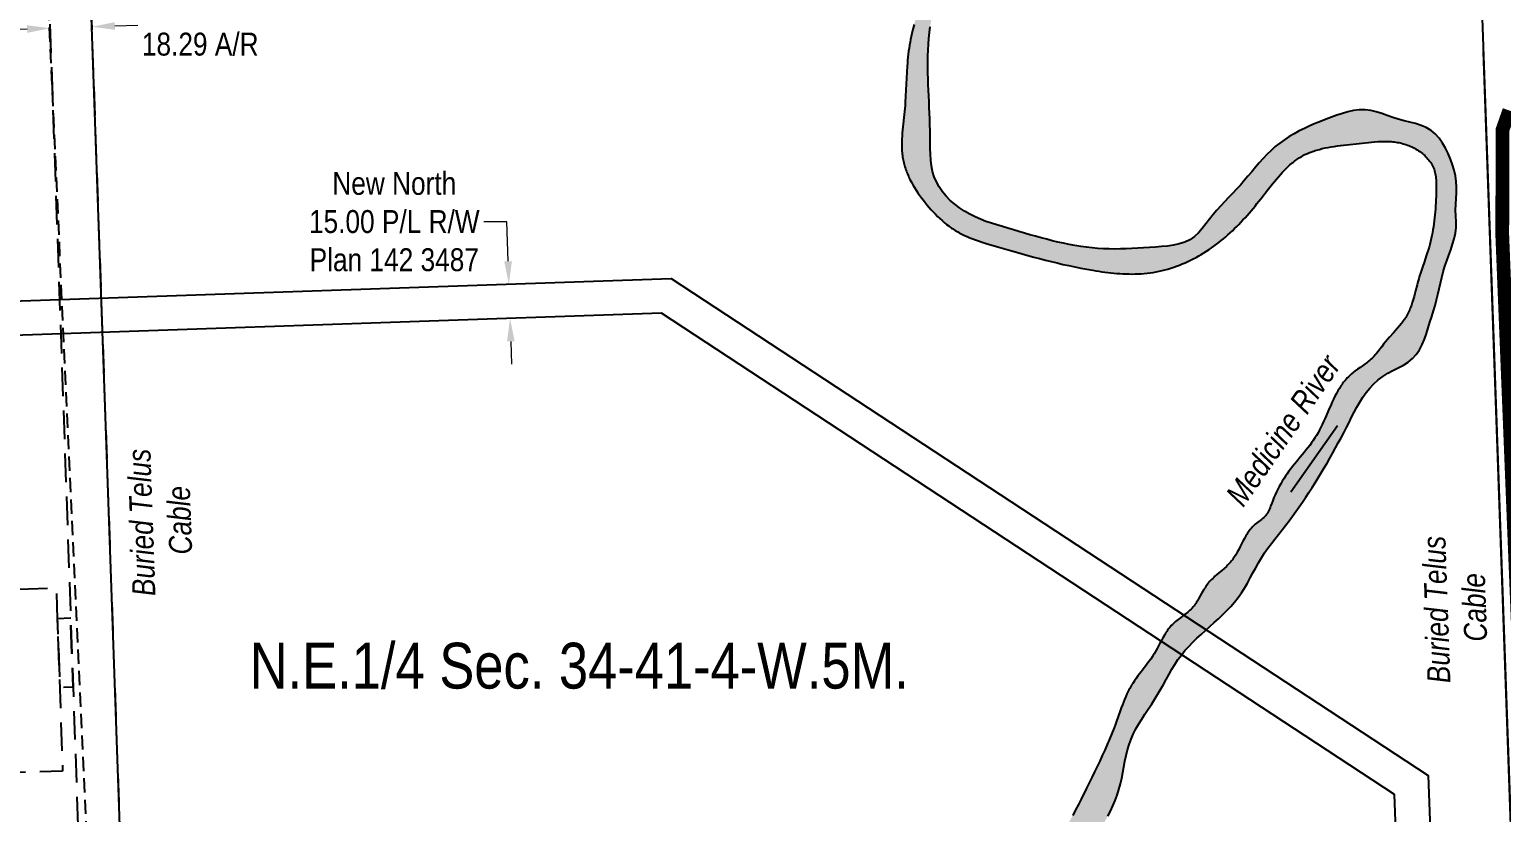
# Model space of a CAD drawing. Extents: x 665644 to 688844, y 5825051 to 5844826.
# Drawn here: x 669991 to 670634, y 5828137 to 5828479 of the extents above; entities that cross this region are included whole.
import ezdxf
from ezdxf.enums import TextEntityAlignment as Align

# ---------------------------------------------------------------- set-up
doc = ezdxf.new("R2010")
doc.units = 0
doc.header["$LTSCALE"] = 5
doc.header["$PDSIZE"] = 0.5
doc.linetypes.add('foc-ACCESSROAD', pattern=[3.75, 2.5, -1.25])
doc.linetypes.add('UG_PIPE', pattern=[1.875, 1.25, -0.625])
doc.layers.get('Defpoints').update_dxf_attribs({"color": 9})
for name, color, linetype in [('AS-PIPE-UG', 44, 'UG_PIPE'), ('AS-ROADS', 254, 'Continuous'), ('AS-TELEPHONE-T', 224, 'Continuous'), ('AS-TELUS', 224, 'foc-TEL'), ('C-SYMBOL', 7, 'Continuous'), ('F-AR', 190, 'foc-ACCESSROAD'), ('F-RW', 190, 'Continuous'), ('F-WS', 190, 'foc-ACCESSROAD'), ('F-WS-S', 190, 'Continuous'), ('L-SEC', 7, 'Continuous'), ('T-WATER', 160, 'Continuous'), ('T-WATER-H', 133, 'Continuous'), ('T-WATER-T', 170, 'Continuous')]:
    doc.layers.add(name, color=color, linetype=linetype)
doc.layers.add('F-AR-T', color=190, linetype='Continuous', lineweight=9)
doc.layers.add('F-RW-T', color=190, linetype='Continuous', lineweight=9)
doc.styles.add('175L', font='ARIALN.TTF', dxfattribs={"height": 20})
doc.styles.add('80CG', font='ARIALN.TTF', dxfattribs={"height": 10})
doc.styles.add('foc-LtypeFont', font='ARIALN.TTF', dxfattribs={"height": 7.35})
doc.linetypes.add('foc-TEL', pattern='A,2,-1,["T",foc-LtypeFont,S=0.2,R=0,X=-0.425,Y=-0.75],-1.24,8', length=12.24)
doc.linetypes.add('foc-TEL-NOLINE', pattern='A,0,-2,["T",foc-LtypeFont,S=0.2,R=0,X=-0.425,Y=-0.75],-10.24', length=12.24)
doc.dimstyles.new('Compass 5 000', dxfattribs={"dimscale": 5, "dimtxt": 9, "dimasz": 2, "dimexe": 0.2, "dimexo": 0.0625, "dimgap": 0.5, "dimtad": 0, "dimtih": 1, "dimtoh": 1, "dimzin": 0, "dimdsep": 46, "dimtxsty": '80CG', "dimcen": 0.1, "dimse1": 1, "dimse2": 1, "dimclrd": 256, "dimclrt": 256, "dimaunit": 1, "dimadec": 4, "dimazin": 0, "dimtfac": 0.06, "dimtofl": 0, "dimtmove": 0, "dimatfit": 1, "dimfxl": 0.2, "dimtolj": 1, "dimtzin": 0, "dimlwd": -1, "dimarcsym": 0})

# ---------------------------------------------------------------- blocks, each defined once
blk = doc.blocks.new('*D2257')
at = {"layer": 'Defpoints', "color": 0, "transparency": 16777216}
for p in [(670018.37, 5828484.38), (670000.09, 5828483.74), (670018.51, 5828480.34)]:
    blk.add_point(p, dxfattribs=at)
at = {"layer": 'F-AR-T', "transparency": 16777216}
for p, q in [((669990.24, 5828479.35), (669980.24, 5828479)), ((670028.5, 5828480.69), (670038.5, 5828481.03))]:
    blk.add_line(p, q, dxfattribs=at)
for points in [[(669990.18, 5828481.01), (669990.3, 5828477.68), (670000.23, 5828479.7)], [(670028.45, 5828482.35), (670028.56, 5828479.02), (670018.51, 5828480.34)]]:
    blk.add_solid(points, dxfattribs=at)
at = {"layer": 'F-AR-T', "transparency": 16777216, "insert": (670065.78, 5828481.03), "char_height": 10, "attachment_point": 5, "style": '80CG'}
blk.add_mtext('\\A1;Canlin\\P18.29 A/R', dxfattribs=at)
blk = doc.blocks.new('*D2330')
at = {"layer": 'Defpoints', "color": 0, "transparency": 16777216}
for p in [(670194.51, 5828367.77), (670200.52, 5828367.98), (670195.02, 5828352.78)]:
    blk.add_point(p, dxfattribs=at)
at = {"layer": 'F-RW-T', "transparency": 16777216}
for p, q in [((670199.58, 5828395.24), (670189.58, 5828395.24)), ((670200.18, 5828377.97), (670199.58, 5828395.24)), ((670201.38, 5828342.99), (670201.72, 5828333))]:
    blk.add_line(p, q, dxfattribs=at)
for points in [[(670201.84, 5828378.03), (670198.51, 5828377.91), (670200.52, 5828367.98)], [(670203.04, 5828343.05), (670199.71, 5828342.94), (670201.03, 5828352.99)]]:
    blk.add_solid(points, dxfattribs=at)
at = {"layer": 'F-RW-T', "transparency": 16777216, "insert": (670150.5, 5828395.24), "char_height": 10, "attachment_point": 5, "style": '80CG'}
blk.add_mtext('\\A1;New North\\P15.00 P/L R/W\\PPlan 142 3487', dxfattribs=at)

msp = doc.modelspace()

# ---------------------------------------------------------------- hatches: boundary and pattern name
at = {"layer": 'T-WATER-H'}
h = msp.add_hatch(color=256, dxfattribs=at)
h.dxf.hatch_style = 1
edge = h.paths.add_edge_path()
edge.add_line((670617.934, 5827775.33), (670629.871, 5827775.733))
edge.add_spline(control_points=[(670629.871, 5827775.733), (670628.881, 5827780.943), (670627.306, 5827789.236), (670624.719, 5827800.518), (670618.419, 5827806.898), (670612.289, 5827812.766), (670604.15, 5827812.705), (670599.313, 5827819.408), (670590.954, 5827818.029), (670583.634, 5827819.294), (670577.618, 5827817.352), (670572.39, 5827815.282), (670567.053, 5827814.135), (670561.736, 5827812.325), (670555.479, 5827811.001), (670549.341, 5827808.89), (670543.147, 5827808.544), (670538.302, 5827808.19), (670533.864, 5827807.84), (670529.925, 5827809.233), (670527.383, 5827811.594), (670520.982, 5827815.784), (670506.714, 5827819.661), (670505.334, 5827836.608), (670500.607, 5827850.658), (670499.854, 5827862.537), (670494.676, 5827873.105), (670492.672, 5827882.666), (670490.732, 5827894.315), (670487.135, 5827909.776), (670484.799, 5827926.359), (670476.764, 5827941.493), (670467.775, 5827954.673), (670455.912, 5827966.55), (670442.023, 5827973.905), (670429.463, 5827982.058), (670415.029, 5827984.392), (670401.434, 5827983.338), (670386.917, 5827990.533), (670374.182, 5827998.145), (670364.839, 5828008.053), (670360.977, 5828016.195), (670360.769, 5828024.437), (670365.106, 5828031.38), (670369.863, 5828039.709), (670379.822, 5828047.02), (670391.736, 5828060.055), (670409.088, 5828071.062), (670428.551, 5828082.643), (670437.562, 5828107.31), (670456.593, 5828124.377), (670468.346, 5828147.445), (670469.95, 5828170.316), (670483.659, 5828186.862), (670493.21, 5828207.671), (670508.664, 5828219.725), (670521.5, 5828233.271), (670528.249, 5828248.866), (670541.952, 5828264.95), (670555.549, 5828285.517), (670565.892, 5828304.584), (670573.626, 5828320.429), (670582.867, 5828329.428), (670597.868, 5828334.788), (670601.719, 5828348.787), (670606.119, 5828362.407), (670608.509, 5828376.65), (670614.759, 5828389.05), (670613.428, 5828401.033), (670615.169, 5828411.582), (670611.463, 5828424.256), (670603.679, 5828437.492), (670588.589, 5828439.046), (670578.097, 5828444.462), (670568.507, 5828444.02), (670554.732, 5828439.179), (670535.274, 5828431.414), (670520.837, 5828411.181), (670508.032, 5828399.53), (670498.792, 5828385.305), (670479.626, 5828383.87), (670460.553, 5828382.647), (670438.384, 5828386.274), (670420.807, 5828391.746), (670400.798, 5828397.542), (670383.721, 5828411.058), (670384.969, 5828437.004), (670382.269, 5828465.674), (670385.25, 5828493.987), (670400.885, 5828521.864), (670427.342, 5828530.888), (670448.844, 5828544.489), (670461.568, 5828556.331), (670467.087, 5828569.019), (670474.189, 5828579.677), (670483.879, 5828584.95), (670492.549, 5828585.526), (670500.772, 5828583.869), (670512.161, 5828583.552), (670525.751, 5828582.291), (670545.491, 5828583.758), (670566.837, 5828580.526), (670590.249, 5828581.579), (670613.64, 5828582.44), (670638.416, 5828576.835), (670653.912, 5828592.898), (670673.691, 5828592.109), (670695.248, 5828592.786), (670718.638, 5828589.136), (670738.442, 5828583.03), (670752.158, 5828575.955), (670766.83, 5828566.865), (670781.439, 5828564.733), (670796.829, 5828566.15), (670809.155, 5828559.745), (670821.566, 5828552.424), (670837.035, 5828546.694), (670856.796, 5828543.782), (670884.282, 5828538.988), (670916.132, 5828536.573), (670947.584, 5828540.184), (670970.284, 5828548.572), (670991.77, 5828547.997), (671015.859, 5828551.361), (671041.454, 5828550.642), (671065.947, 5828560.89), (671069.681, 5828582.512), (671077.844, 5828598.1), (671074.02, 5828614.328), (671083.656, 5828623.845), (671096.656, 5828635.26), (671092.595, 5828655.859), (671104.402, 5828667.742), (671114.458, 5828673.242), (671123.654, 5828681.226), (671129.779, 5828691.182), (671127.686, 5828701.581), (671132.466, 5828707.444), (671136.393, 5828712.979), (671136.952, 5828722.077), (671149.709, 5828726.157), (671152.753, 5828739.185), (671164.356, 5828748.026), (671176.847, 5828753.444), (671184.762, 5828766.473), (671185.918, 5828779.215), (671187.478, 5828791.035), (671182.102, 5828799.096), (671177.221, 5828803.664), (671172.536, 5828807.752), (671169.624, 5828812.021), (671166.532, 5828814.417), (671166.052, 5828816.185), (671165.953, 5828816.551)], knot_values=[0, 0, 0, 0, 16.0422276, 25.5291608, 33.6747877, 42.5967561, 49.9188889, 55.9885494, 64.7203036, 72.5950876, 78.3637044, 83.240124, 89.5264364, 94.663531, 100.0736036, 108.7059345, 113.9776498, 118.5819782, 123.3386262, 127.1780434, 130.6875014, 133.6439275, 150.2249711, 169.8218791, 177.8159522, 195.4022117, 204.535722, 212.805671, 224.5809601, 239.980648, 260.4999978, 274.2106111, 290.8829351, 308.3945754, 323.7796224, 337.9417061, 352.8033315, 366.7693326, 377.9471903, 400.3787237, 411.2994775, 418.1242255, 427.1400769, 434.4718792, 442.2936996, 455.7517827, 470.8064577, 495.0824917, 517.6160821, 535.9038888, 570.9632868, 592.8584979, 611.8866825, 637.797782, 655.0533139, 679.8842743, 695.3094898, 710.5731066, 730.1841679, 758.3284968, 784.424392, 795.2809445, 811.0447802, 821.8974535, 840.8129537, 849.809625, 865.5500875, 883.9799243, 889.5267413, 901.3384529, 915.4695249, 928.7774377, 943.9445868, 957.7857442, 963.6438083, 972.0943965, 1001.6142086, 1024.0749797, 1044.8643111, 1054.11921, 1072.9281392, 1096.7623625, 1113.2508135, 1139.5628872, 1151.8401537, 1176.4023378, 1196.6479407, 1225.4702497, 1264.5194068, 1279.2472043, 1318.8238113, 1342.4687099, 1356.3433847, 1369.8675578, 1383.6944423, 1393.9071571, 1401.655878, 1409.2763816, 1418.9907027, 1435.7666442, 1450.1621061, 1478.1468779, 1500.1619076, 1520.0389577, 1549.4511657, 1569.1536376, 1579.5236462, 1607.0295405, 1634.6309184, 1649.800246, 1669.0459802, 1680.8045499, 1701.2586573, 1711.9376917, 1726.4567505, 1741.3746877, 1755.5630961, 1775.4729493, 1801.1567692, 1839.3373461, 1870.8179407, 1895.5193039, 1910.8108224, 1934.8048207, 1967.9865793, 1989.3168555, 2005.2098653, 2029.9725991, 2041.5316948, 2050.0722964, 2068.281538, 2090.7648732, 2103.5716597, 2115.4153943, 2125.303336, 2140.1747798, 2147.5644644, 2154.9989347, 2161.4759937, 2167.9710602, 2180.0006027, 2194.8996256, 2204.5542421, 2222.684334, 2234.8508047, 2247.8613086, 2261.327636, 2268.6211889, 2275.8208631, 2281.5122007, 2287.1051846, 2291.4156427, 2292.5433231, 2292.5433231, 2292.5433231, 2292.5433231], degree=3, periodic=0)
edge.add_line((671165.953, 5828816.551), (671151.417, 5828816.042))
edge.add_spline(control_points=[(671151.417, 5828816.042), (671151.571, 5828815.794), (671151.725, 5828815.545), (671151.879, 5828815.297), (671153.26, 5828813.076), (671155.693, 5828809.162), (671160.431, 5828805.078), (671164.497, 5828801.866), (671168.482, 5828798.414), (671172.024, 5828792.238), (671171.167, 5828784.715), (671173.241, 5828778.088), (671173.952, 5828771.938), (671167.596, 5828767.394), (671163.211, 5828762.273), (671157.106, 5828755.349), (671147.971, 5828750.258), (671144.095, 5828739.612), (671135.961, 5828731.441), (671131.254, 5828724.435), (671124.401, 5828720.425), (671122.823, 5828716.19), (671121.348, 5828713.105), (671118.742, 5828709.139), (671107.604, 5828711.063), (671114.523, 5828707.226), (671120.027, 5828707.334), (671118.648, 5828699.372), (671116.126, 5828693.988), (671111.302, 5828692.827), (671105.41, 5828685.914), (671098.034, 5828674.517), (671087.157, 5828664.517), (671082.458, 5828652), (671076.27, 5828652.467), (671071.919, 5828652.737), (671069.92, 5828647.246), (671062.697, 5828639.049), (671064.203, 5828621.996), (671064.396, 5828602.787), (671060.243, 5828585.977), (671054.92, 5828571.752), (671044.541, 5828565.569), (671033.823, 5828564.528), (671023.723, 5828563.959), (671015.507, 5828562.153), (671010.349, 5828562.825), (671006.015, 5828562.436), (671005.168, 5828559.4), (671002.751, 5828558.803), (671000.994, 5828558.807), (670999.298, 5828559.727), (671000.175, 5828561.29), (671001.573, 5828560.855), (671002.893, 5828561.624), (671002.389, 5828563.984), (670999.66, 5828563.511), (670997.268, 5828562.594), (670990.373, 5828561.058), (670980.39, 5828559.922), (670963.771, 5828556.819), (670945.453, 5828552.998), (670927.107, 5828552.737), (670914.802, 5828551.601), (670902.688, 5828549.649), (670888.549, 5828549.287), (670869.822, 5828549.365), (670852.085, 5828553.294), (670833.509, 5828558.255), (670819.706, 5828565.21), (670813.495, 5828573.355), (670807.763, 5828576.397), (670797.65, 5828576.55), (670786.451, 5828577.6), (670772.279, 5828577.859), (670760.051, 5828585.02), (670746.597, 5828589.774), (670733.587, 5828595.09), (670716.692, 5828600.329), (670692.612, 5828599.313), (670669.71, 5828603.012), (670652.946, 5828602.704), (670644.376, 5828600.567), (670636.724, 5828598.783), (670628.874, 5828594.623), (670619.478, 5828592.278), (670609.778, 5828594.54), (670599.414, 5828594.301), (670590.053, 5828595.702), (670582.169, 5828595.211), (670576.731, 5828597.713), (670571.339, 5828598.241), (670568.305, 5828602.188), (670562.978, 5828600.973), (670558.692, 5828598.032), (670553.906, 5828596.281), (670548.032, 5828593.964), (670541.109, 5828596.984), (670533.401, 5828595.195), (670527.011, 5828596.131), (670515.409, 5828598.7), (670498.036, 5828596.302), (670476.284, 5828589.8), (670466.001, 5828576.8), (670458.905, 5828571.129), (670455.173, 5828568.254), (670457.483, 5828563.648), (670451.961, 5828560.442), (670437.526, 5828556.426), (670422.921, 5828537.677), (670400.683, 5828534.373), (670396.245, 5828524.169), (670391.188, 5828525.569), (670391.471, 5828531.465), (670388.232, 5828539.426), (670391.362, 5828552.356), (670382.032, 5828564.145), (670389.373, 5828580.278), (670388.783, 5828596.052), (670388.1, 5828611.724), (670387.067, 5828621.48), (670389.72, 5828628.896), (670391.654, 5828635.008), (670395.213, 5828640.998), (670400.99, 5828641.907), (670405.226, 5828641.562), (670409.063, 5828638.648), (670411.849, 5828631.219), (670411.476, 5828621.773), (670412.851, 5828612.152), (670413.99, 5828604.502), (670420.211, 5828602.28), (670423.736, 5828607.157), (670421.368, 5828614.362), (670420.565, 5828622.283), (670423.401, 5828630.055), (670427.412, 5828634.392), (670431.705, 5828639.56), (670429.17, 5828644.283), (670427.119, 5828648.68), (670422.168, 5828649.945), (670416.295, 5828650.962), (670409.326, 5828651.268), (670401.839, 5828651.314), (670395.471, 5828650.866), (670387.48, 5828649.937), (670385.569, 5828642.458), (670381.485, 5828635.977), (670378.947, 5828628.64), (670379.072, 5828618.764), (670379.486, 5828607.492), (670378.593, 5828596.442), (670375.87, 5828585.766), (670379.915, 5828574.5), (670374.963, 5828556.145), (670382.107, 5828536.583), (670382.513, 5828516.676), (670381.947, 5828501.898), (670379.229, 5828487.287), (670373.64, 5828468.73), (670374.452, 5828446.413), (670369.859, 5828421.796), (670381.39, 5828403.497), (670395.12, 5828389.822), (670419.951, 5828382.383), (670448.099, 5828374.484), (670481.199, 5828370.366), (670508.574, 5828382.552), (670527.805, 5828402.606), (670544.056, 5828426.997), (670570.403, 5828428.95), (670591.119, 5828432.121), (670605.48, 5828420.602), (670605.393, 5828404.103), (670604.169, 5828387.429), (670597.039, 5828370.162), (670594.179, 5828353.696), (670583.863, 5828344.299), (670577.22, 5828334.397), (670561.241, 5828325.983), (670557.08, 5828304.22), (670542.081, 5828288.536), (670534.736, 5828276.907), (670531.792, 5828266.605), (670521.894, 5828260.988), (670518.778, 5828246.772), (670504.738, 5828238.786), (670500.356, 5828225.966), (670488.05, 5828219.657), (670482.801, 5828205.274), (670471.111, 5828193.445), (670464.487, 5828171.868), (670453.013, 5828148.517), (670441.479, 5828125.145), (670426.881, 5828109.427), (670412.994, 5828094.527), (670393.996, 5828078.769), (670379.633, 5828063.54), (670364.411, 5828057.384), (670353.227, 5828053.541), (670344.996, 5828044.492), (670339.443, 5828033.888), (670343.556, 5828023.389), (670346.586, 5828013.439), (670356.773, 5828004.346), (670366.895, 5827993.178), (670376.958, 5827980.245), (670387.322, 5827970.593), (670400.698, 5827974.367), (670413.409, 5827966.885), (670430.334, 5827967.291), (670443.87, 5827952.741), (670462.267, 5827943.972), (670470.024, 5827922.379), (670480.057, 5827903.268), (670484.161, 5827878.638), (670484.427, 5827856.837), (670488.589, 5827839.597), (670495.055, 5827829.097), (670498.952, 5827815.568), (670510.312, 5827804.955), (670522.775, 5827798.591), (670532.477, 5827795.65), (670540.518, 5827796.069), (670547.893, 5827796.545), (670556.264, 5827797.538), (670565.959, 5827800.73), (670576.487, 5827802.595), (670586.433, 5827805.334), (670594.601, 5827801.89), (670602.764, 5827796.152), (670613.652, 5827791.631), (670619.764, 5827785.416), (670617.694, 5827776.051), (670617.934, 5827775.33)], knot_values=[-0.8709324, -0.8709324, -0.8709324, -0.8709324, 0, 0, 0, 7.7918679, 13.7340843, 18.6098685, 23.3711644, 29.5091878, 39.090954, 44.8607757, 50.9112786, 55.4059522, 66.7159289, 71.6476072, 82.9695303, 96.8462854, 103.751623, 117.4621731, 121.7696668, 126.7683228, 130.4356253, 132.0905318, 141.0006575, 144.9454449, 148.1045992, 156.6138916, 160.7461015, 166.2536715, 169.878417, 187.7084612, 206.3293396, 216.3553157, 220.7698822, 223.96386, 228.1718248, 235.9083786, 257.1939584, 274.3576713, 294.5209609, 309.1130181, 317.8047666, 329.1304461, 340.9956933, 348.4419604, 353.6932474, 357.2753927, 359.6399669, 361.9243654, 363.8994406, 365.4112797, 366.1444705, 368.3327418, 368.9240141, 370.4084173, 373.5420451, 375.0980175, 378.4792959, 394.3328121, 405.4970136, 429.1181616, 450.3176824, 460.3712848, 466.1703074, 487.1053614, 502.6952676, 522.2218405, 541.2150087, 560.7904107, 566.7047606, 571.5476444, 579.6447163, 596.488037, 605.7098146, 621.5176865, 637.7810457, 648.6849375, 663.6894411, 690.3922802, 720.0185739, 733.3205579, 740.205423, 746.4917641, 756.7864567, 766.8224896, 774.5940491, 786.2580882, 797.7688932, 803.0201807, 809.5086572, 815.5301298, 818.3226413, 823.254236, 829.3422166, 834.4895839, 838.4327535, 847.8521965, 855.0859229, 861.6795093, 867.0195952, 890.6956733, 913.2337364, 933.189144, 937.8504274, 941.69225, 945.3134798, 949.9572785, 957.1755504, 992.7577716, 1014.2189352, 1018.0607451, 1021.8008652, 1025.499267, 1033.8580052, 1047.8449819, 1062.4130736, 1072.8699461, 1097.2662768, 1109.4144157, 1120.2334374, 1126.0432005, 1132.6821194, 1139.9298711, 1144.9825735, 1149.2972837, 1152.3476216, 1158.8745019, 1172.038627, 1180.293712, 1188.8185453, 1192.876109, 1196.3620888, 1204.0822346, 1214.2574502, 1220.0139129, 1228.081387, 1232.4959019, 1238.3056809, 1242.2165841, 1246.6326586, 1252.4570823, 1260.5092273, 1267.3982036, 1274.7955649, 1280.2056415, 1289.5407151, 1294.3819914, 1303.7133019, 1312.0798931, 1323.883587, 1337.5524398, 1345.3419711, 1356.2846192, 1371.8437168, 1400.1973307, 1416.2828564, 1431.4730911, 1444.4637752, 1460.8058412, 1489.1476569, 1511.4510294, 1532.7929917, 1550.5519012, 1568.6740703, 1608.8791484, 1639.5868552, 1665.9038809, 1694.8945637, 1723.6528589, 1747.3317477, 1770.1456436, 1784.7719206, 1794.9998816, 1817.6495399, 1835.0179761, 1850.8814999, 1866.0407758, 1875.4669827, 1886.3557668, 1917.9198731, 1934.5148379, 1951.0485584, 1959.2604827, 1964.9717197, 1983.5573326, 1998.1686122, 2010.6301284, 2021.695009, 2037.1622251, 2054.3634583, 2070.6817544, 2103.641581, 2132.9448839, 2147.937752, 2167.7675194, 2193.9440454, 2222.3970491, 2228.6422516, 2243.109696, 2257.1433578, 2264.484153, 2277.5048179, 2288.4410333, 2295.3334715, 2317.7254323, 2333.4293821, 2345.9379589, 2355.9487348, 2371.4713709, 2388.0704823, 2403.5210569, 2428.3889831, 2446.2054571, 2469.6054932, 2493.4923474, 2519.8876991, 2535.2001624, 2545.8312853, 2556.6388107, 2576.8807026, 2589.7900761, 2598.7810986, 2606.8182129, 2613.7246895, 2621.0083916, 2632.0280381, 2644.1254397, 2653.4038338, 2661.9103612, 2669.4202243, 2683.7590291, 2695.2781556, 2698.8741103, 2698.8741103, 2698.8741103, 2698.8741103], degree=3, periodic=0)

# ---------------------------------------------------------------- linework, layer by layer
at = {"layer": 'AS-PIPE-UG', "flags": 128}
msp.add_lwpolyline([(669991.519, 5828657.977), (670023.887, 5827960.762), (670268.345, 5827911.131)], dxfattribs=at)
at = {"layer": 'AS-ROADS', "const_width": 6, "flags": 128}
msp.add_lwpolyline([(670637.264, 5828443.79), (670634.307, 5828435.39), (670634.185, 5828389.32), (670643.916, 5828146.737)], dxfattribs=at)
at = {"layer": 'AS-TELUS', "flags": 128}
msp.add_lwpolyline([(670035.992, 5827980.052), (670035.559, 5827992.444), (670030.552, 5828135.728), (670012.557, 5828650.713)], dxfattribs=at)
at = {"layer": 'AS-TELUS', "linetype": 'foc-TEL-NOLINE', "flags": 128}
msp.add_lwpolyline([(670650.502, 5827776.429), (670646.886, 5827876.306), (670625.948, 5828469.341)], dxfattribs=at)
at = {"layer": 'F-AR', "flags": 128}
msp.add_lwpolyline([(669994.278, 5828650.074), (670016.929, 5828001.86), (670035.207, 5828002.498), (670012.557, 5828650.713)], dxfattribs=at)
msp.add_lwpolyline([(670009.233, 5828222.095), (670003.393, 5828221.889), (670004.442, 5828191.908), (670010.281, 5828192.113)], close=True, dxfattribs=at)
at = {"layer": 'F-RW', "flags": 128}
for points in [[(669826.581, 5828355.12), (670271.35, 5828370.412), (670601.874, 5828153.483), (670606.105, 5828039.588), (670612.573, 5828033.521), (670612.573, 5828033.521), (670641.3, 5828034.533)], [(670641.829, 5828019.547), (670606.857, 5828018.314), (670591.344, 5828032.876), (670587.188, 5828145.209), (670267.11, 5828355.258), (669912.053, 5828343.053)]]:
    msp.add_lwpolyline(points, dxfattribs=at)
at = {"layer": 'F-WS', "flags": 128}
msp.add_lwpolyline([(669892.988, 5828231.534), (670002.921, 5828235.381), (670003.393, 5828221.889), (670005.718, 5828155.43), (669895.786, 5828151.583), (669892.988, 5828231.534)], dxfattribs=at)
at = {"layer": 'F-WS-S', "flags": 128}
for points in [[(670027.528, 5828222.739), (670027.512, 5828222.739)], [(670028.559, 5828192.757), (670028.584, 5828192.758)]]:
    msp.add_lwpolyline(points, dxfattribs=at)
at = {"layer": 'L-SEC', "flags": 128}
msp.add_lwpolyline([(670618.609, 5828677.194), (670646.886, 5827876.306)], dxfattribs=at)
at = {"layer": 'T-WATER', "flags": 128}
for points in [[(670377.419, 5828481.265), (670376.778, 5828478.704), (670376.471, 5828477.423), (670376.178, 5828476.141), (670375.902, 5828474.857), (670375.646, 5828473.571), (670375.413, 5828472.283), (670375.204, 5828470.992), (670375.019, 5828469.699), (670374.855, 5828468.403), (670374.71, 5828467.104), (670374.583, 5828465.803), (670374.471, 5828464.5), (670374.373, 5828463.194), (670374.209, 5828460.575), (670374.078, 5828457.947), (670373.848, 5828452.665), (670373.719, 5828450.012), (670373.561, 5828447.35), (670373.466, 5828446.016), (670373.358, 5828444.681), (670373.235, 5828443.343), (670373.1, 5828442.005), (670372.523, 5828436.652), (670372.392, 5828435.317), (670372.275, 5828433.986), (670372.177, 5828432.658), (670372.103, 5828431.336), (670372.056, 5828430.018), (670372.041, 5828428.706), (670372.063, 5828427.401), (670372.089, 5828426.751), (670372.126, 5828426.103), (670372.174, 5828425.457), (670372.235, 5828424.814), (670372.308, 5828424.172), (670372.394, 5828423.533), (670372.493, 5828422.896), (670372.607, 5828422.262), (670372.736, 5828421.63), (670372.879, 5828421.001), (670373.037, 5828420.375), (670373.209, 5828419.751), (670373.395, 5828419.131), (670373.594, 5828418.513), (670373.806, 5828417.897), (670374.031, 5828417.285), (670374.268, 5828416.676), (670374.518, 5828416.069), (670374.779, 5828415.466), (670375.051, 5828414.866), (670375.334, 5828414.268), (670375.627, 5828413.674), (670376.245, 5828412.496), (670376.9, 5828411.33), (670377.591, 5828410.178), (670378.313, 5828409.039), (670379.066, 5828407.914), (670379.844, 5828406.804), (670380.646, 5828405.708), (670381.47, 5828404.627), (670382.311, 5828403.562), (670383.167, 5828402.512), (670384.038, 5828401.479), (670384.923, 5828400.465), (670385.825, 5828399.471), (670386.744, 5828398.5), (670387.681, 5828397.553), (670388.636, 5828396.633), (670389.61, 5828395.74), (670390.605, 5828394.877), (670391.621, 5828394.047), (670392.658, 5828393.25), (670393.186, 5828392.864), (670393.719, 5828392.488), (670394.258, 5828392.121), (670394.803, 5828391.764), (670395.354, 5828391.417), (670395.911, 5828391.08), (670396.474, 5828390.752), (670397.044, 5828390.435), (670397.619, 5828390.127), (670398.199, 5828389.829), (670399.376, 5828389.257), (670400.572, 5828388.717), (670401.785, 5828388.207), (670403.013, 5828387.723), (670404.254, 5828387.263), (670405.506, 5828386.823), (670406.768, 5828386.401), (670408.036, 5828385.995), (670409.31, 5828385.6), (670411.867, 5828384.835), (670414.421, 5828384.085), (670419.514, 5828382.608), (670422.054, 5828381.885), (670424.592, 5828381.173), (670427.129, 5828380.474), (670429.668, 5828379.789), (670432.208, 5828379.119), (670434.752, 5828378.467), (670437.301, 5828377.833), (670439.856, 5828377.218), (670442.419, 5828376.625), (670444.991, 5828376.054), (670447.574, 5828375.506), (670450.169, 5828374.984), (670452.778, 5828374.489), (670455.399, 5828374.024), (670456.714, 5828373.807), (670458.031, 5828373.601), (670459.35, 5828373.407), (670460.671, 5828373.227), (670461.993, 5828373.061), (670463.316, 5828372.912), (670464.64, 5828372.779), (670465.964, 5828372.665), (670467.288, 5828372.57), (670468.612, 5828372.495), (670469.936, 5828372.442), (670471.258, 5828372.412), (670472.579, 5828372.405), (670473.898, 5828372.424), (670475.215, 5828372.469), (670476.531, 5828372.542), (670477.843, 5828372.643), (670479.153, 5828372.773), (670480.459, 5828372.935), (670481.762, 5828373.128), (670483.06, 5828373.355), (670484.355, 5828373.615), (670485.644, 5828373.907), (670486.928, 5828374.231), (670488.205, 5828374.586), (670489.475, 5828374.97), (670490.738, 5828375.385), (670491.992, 5828375.828), (670493.238, 5828376.298), (670494.474, 5828376.796), (670495.7, 5828377.32), (670496.914, 5828377.869), (670498.118, 5828378.444), (670499.309, 5828379.042), (670500.488, 5828379.663), (670501.653, 5828380.307), (670502.804, 5828380.973), (670503.94, 5828381.659), (670505.061, 5828382.365), (670506.166, 5828383.091), (670507.255, 5828383.836), (670508.327, 5828384.598), (670509.383, 5828385.378), (670510.423, 5828386.176), (670511.449, 5828386.991), (670512.46, 5828387.822), (670513.457, 5828388.67), (670514.44, 5828389.534), (670515.411, 5828390.414), (670516.37, 5828391.309), (670517.317, 5828392.219), (670518.252, 5828393.144), (670519.177, 5828394.083), (670520.091, 5828395.037), (670520.996, 5828396.004), (670521.891, 5828396.985), (670522.778, 5828397.979), (670523.657, 5828398.985), (670524.528, 5828400.005), (670525.393, 5828401.036), (670526.25, 5828402.079), (670527.102, 5828403.133), (670528.79, 5828405.274), (670532.147, 5828409.605), (670533.842, 5828411.747), (670534.699, 5828412.802), (670535.565, 5828413.842), (670536.441, 5828414.865), (670537.329, 5828415.867), (670538.23, 5828416.844), (670539.147, 5828417.796), (670540.08, 5828418.717), (670541.031, 5828419.605), (670541.514, 5828420.036), (670542.002, 5828420.458), (670542.496, 5828420.87), (670542.995, 5828421.272), (670543.5, 5828421.663), (670544.011, 5828422.044), (670544.528, 5828422.414), (670545.052, 5828422.772), (670545.582, 5828423.117), (670546.119, 5828423.451), (670546.663, 5828423.772), (670547.214, 5828424.08), (670547.773, 5828424.374), (670548.339, 5828424.655), (670548.912, 5828424.924), (670549.492, 5828425.179), (670550.078, 5828425.423), (670550.671, 5828425.655), (670551.27, 5828425.875), (670551.876, 5828426.085), (670552.487, 5828426.284), (670553.103, 5828426.474), (670554.352, 5828426.824), (670555.62, 5828427.139), (670556.906, 5828427.423), (670558.208, 5828427.679), (670559.524, 5828427.909), (670560.852, 5828428.118), (670562.191, 5828428.309), (670563.538, 5828428.485), (670564.892, 5828428.649), (670567.614, 5828428.957), (670570.341, 5828429.259), (670573.06, 5828429.573), (670575.767, 5828429.873), (670577.113, 5828430.006), (670578.456, 5828430.12), (670579.793, 5828430.21), (670581.124, 5828430.271), (670582.449, 5828430.299), (670583.768, 5828430.287), (670584.424, 5828430.265), (670585.079, 5828430.232), (670585.732, 5828430.186), (670586.383, 5828430.128), (670587.032, 5828430.056), (670587.68, 5828429.97), (670588.324, 5828429.869), (670588.967, 5828429.752), (670589.608, 5828429.62), (670590.246, 5828429.471), (670590.882, 5828429.304), (670591.515, 5828429.12), (670592.146, 5828428.917), (670592.775, 5828428.695), (670593.401, 5828428.453), (670594.024, 5828428.191), (670594.643, 5828427.909), (670595.257, 5828427.607), (670595.864, 5828427.286), (670596.463, 5828426.946), (670597.053, 5828426.588), (670597.633, 5828426.213), (670598.2, 5828425.819), (670598.755, 5828425.409), (670599.294, 5828424.982), (670599.818, 5828424.539), (670600.325, 5828424.08), (670600.813, 5828423.606), (670601.282, 5828423.116), (670601.73, 5828422.613), (670602.155, 5828422.095), (670602.556, 5828421.563), (670602.932, 5828421.018), (670603.282, 5828420.461), (670603.605, 5828419.891), (670603.898, 5828419.309), (670604.161, 5828418.715), (670604.393, 5828418.11), (670604.595, 5828417.495), (670604.768, 5828416.871), (670604.916, 5828416.237), (670605.039, 5828415.596), (670605.139, 5828414.947), (670605.219, 5828414.292), (670605.281, 5828413.631), (670605.326, 5828412.965), (670605.356, 5828412.295), (670605.374, 5828411.622), (670605.378, 5828410.27), (670605.355, 5828408.914), (670605.275, 5828406.211), (670605.222, 5828404.868), (670605.159, 5828403.529), (670605.084, 5828402.195), (670604.996, 5828400.867), (670604.895, 5828399.544), (670604.78, 5828398.226), (670604.648, 5828396.914), (670604.499, 5828395.607), (670604.332, 5828394.306), (670604.145, 5828393.01), (670603.938, 5828391.719), (670603.709, 5828390.435), (670603.458, 5828389.156), (670603.182, 5828387.883), (670602.881, 5828386.616), (670602.554, 5828385.355), (670602.202, 5828384.099), (670601.829, 5828382.847), (670601.437, 5828381.598), (670601.032, 5828380.351), (670600.194, 5828377.858), (670599.343, 5828375.357), (670598.51, 5828372.839), (670598.109, 5828371.571), (670597.723, 5828370.295), (670597.356, 5828369.011), (670597.008, 5828367.717), (670596.34, 5828365.12), (670596.006, 5828363.824), (670595.662, 5828362.535), (670595.301, 5828361.256), (670594.915, 5828359.992), (670594.498, 5828358.746), (670594.276, 5828358.131), (670594.042, 5828357.521), (670593.798, 5828356.919), (670593.541, 5828356.323), (670593.27, 5828355.735), (670592.985, 5828355.155), (670592.685, 5828354.583), (670592.37, 5828354.019), (670592.038, 5828353.465), (670591.691, 5828352.919), (670591.331, 5828352.38), (670590.957, 5828351.848), (670590.572, 5828351.322), (670590.177, 5828350.802), (670589.357, 5828349.777), (670588.507, 5828348.767), (670587.634, 5828347.768), (670586.747, 5828346.774), (670584.963, 5828344.784), (670584.083, 5828343.777), (670583.221, 5828342.757), (670582.385, 5828341.72), (670581.568, 5828340.671), (670580.756, 5828339.622), (670579.938, 5828338.585), (670579.101, 5828337.57), (670578.672, 5828337.074), (670578.232, 5828336.588), (670577.782, 5828336.114), (670577.319, 5828335.651), (670576.841, 5828335.203), (670576.349, 5828334.769), (670575.844, 5828334.348), (670575.327, 5828333.939), (670574.801, 5828333.539), (670574.267, 5828333.146), (670573.182, 5828332.379), (670572.089, 5828331.622), (670571.001, 5828330.864), (670569.934, 5828330.09), (670569.412, 5828329.694), (670568.901, 5828329.288), (670568.401, 5828328.872), (670567.916, 5828328.443), (670567.445, 5828328.003), (670566.988, 5828327.55), (670566.544, 5828327.086), (670566.113, 5828326.61), (670565.694, 5828326.124), (670565.287, 5828325.628), (670564.892, 5828325.121), (670564.507, 5828324.605), (670564.132, 5828324.08), (670563.767, 5828323.547), (670563.412, 5828323.004), (670563.065, 5828322.455), (670562.727, 5828321.897), (670562.397, 5828321.333), (670561.758, 5828320.184), (670561.145, 5828319.012), (670560.554, 5828317.82), (670559.98, 5828316.611), (670559.421, 5828315.388), (670558.329, 5828312.914), (670557.247, 5828310.425), (670556.699, 5828309.183), (670556.142, 5828307.947), (670555.572, 5828306.72), (670554.985, 5828305.505), (670554.377, 5828304.306), (670553.744, 5828303.126), (670553.083, 5828301.968), (670552.74, 5828301.398), (670552.388, 5828300.835), (670551.661, 5828299.728), (670550.904, 5828298.644), (670550.123, 5828297.58), (670549.321, 5828296.532), (670548.502, 5828295.498), (670547.671, 5828294.473), (670545.987, 5828292.444), (670544.303, 5828290.417), (670543.471, 5828289.397), (670542.651, 5828288.369), (670541.847, 5828287.329), (670541.062, 5828286.276), (670540.296, 5828285.209), (670539.551, 5828284.127), (670538.828, 5828283.029), (670538.129, 5828281.915), (670537.454, 5828280.783), (670536.807, 5828279.632), (670536.186, 5828278.462), (670535.595, 5828277.271), (670535.035, 5828276.058), (670534.506, 5828274.824), (670534.01, 5828273.566), (670533.538, 5828272.292), (670533.06, 5828271.025), (670532.81, 5828270.402), (670532.547, 5828269.789), (670532.268, 5828269.19), (670531.968, 5828268.607), (670531.644, 5828268.043), (670531.292, 5828267.503), (670531.104, 5828267.241), (670530.908, 5828266.987), (670530.703, 5828266.74), (670530.488, 5828266.5), (670530.265, 5828266.268), (670530.032, 5828266.042), (670529.545, 5828265.609), (670529.035, 5828265.193), (670528.509, 5828264.79), (670527.436, 5828263.998), (670526.905, 5828263.596), (670526.386, 5828263.183), (670525.888, 5828262.752), (670525.412, 5828262.302), (670524.959, 5828261.833), (670524.526, 5828261.346), (670524.112, 5828260.843), (670523.715, 5828260.325), (670523.334, 5828259.793), (670522.968, 5828259.249), (670522.615, 5828258.693), (670522.273, 5828258.128), (670521.941, 5828257.553), (670521.618, 5828256.972), (670520.991, 5828255.791), (670519.774, 5828253.396), (670519.16, 5828252.201), (670518.527, 5828251.023), (670518.199, 5828250.442), (670517.862, 5828249.87), (670517.514, 5828249.306), (670517.154, 5828248.753), (670516.78, 5828248.211), (670516.39, 5828247.682), (670515.984, 5828247.167), (670515.561, 5828246.666), (670515.122, 5828246.179), (670514.669, 5828245.703), (670514.203, 5828245.238), (670513.727, 5828244.782), (670512.748, 5828243.892), (670511.745, 5828243.021), (670509.721, 5828241.296), (670508.726, 5828240.419), (670508.239, 5828239.973), (670507.76, 5828239.518), (670507.292, 5828239.055), (670506.836, 5828238.582), (670506.394, 5828238.098), (670505.967, 5828237.6), (670505.557, 5828237.088), (670505.165, 5828236.562), (670504.79, 5828236.021), (670504.428, 5828235.469), (670504.078, 5828234.907), (670503.738, 5828234.338), (670503.078, 5828233.182), (670501.78, 5828230.855), (670501.108, 5828229.714), (670500.758, 5828229.155), (670500.396, 5828228.607), (670500.02, 5828228.071), (670499.628, 5828227.55), (670499.218, 5828227.044), (670498.788, 5828226.556), (670498.335, 5828226.087), (670497.864, 5828225.634), (670497.376, 5828225.196), (670496.873, 5828224.771), (670496.359, 5828224.356), (670495.835, 5828223.949), (670494.769, 5828223.152), (670493.695, 5828222.363), (670492.632, 5828221.564), (670492.112, 5828221.155), (670491.601, 5828220.738), (670491.104, 5828220.31), (670490.622, 5828219.869), (670490.157, 5828219.413), (670489.711, 5828218.941), (670489.283, 5828218.454), (670488.871, 5828217.953), (670488.473, 5828217.438), (670488.09, 5828216.912), (670487.719, 5828216.375), (670487.36, 5828215.828), (670487.011, 5828215.272), (670486.671, 5828214.707), (670486.012, 5828213.558), (670485.375, 5828212.39), (670484.749, 5828211.208), (670483.492, 5828208.841), (670482.841, 5828207.671), (670482.163, 5828206.521), (670481.811, 5828205.955), (670481.449, 5828205.396), (670480.704, 5828204.296), (670479.933, 5828203.215), (670479.143, 5828202.15), (670477.528, 5828200.05), (670475.911, 5828197.963), (670475.117, 5828196.915), (670474.341, 5828195.857), (670473.588, 5828194.786), (670472.866, 5828193.698), (670472.519, 5828193.147), (670472.181, 5828192.589), (670471.854, 5828192.025), (670471.537, 5828191.455), (670471.23, 5828190.879), (670470.932, 5828190.297), (670470.362, 5828189.119), (670469.823, 5828187.922), (670469.31, 5828186.709), (670468.82, 5828185.483), (670468.347, 5828184.246), (670467.888, 5828183.001), (670467.439, 5828181.751), (670466.55, 5828179.243), (670465.647, 5828176.744), (670465.182, 5828175.502), (670464.708, 5828174.266), (670463.734, 5828171.808), (670462.727, 5828169.368), (670461.691, 5828166.945), (670460.628, 5828164.536), (670459.541, 5828162.139), (670458.434, 5828159.751), (670457.309, 5828157.372), (670456.17, 5828154.997), (670455.018, 5828152.626), (670452.692, 5828147.885), (670450.345, 5828143.139), (670449.155, 5828140.772), (670447.944, 5828138.415), (670446.707, 5828136.074)], [(670461.976, 5828135.701), (670463.15, 5828137.944), (670464.232, 5828140.23), (670465.215, 5828142.559), (670466.094, 5828144.928), (670466.862, 5828147.336), (670467.513, 5828149.781), (670468.059, 5828152.255), (670468.538, 5828154.747), (670468.988, 5828157.243), (670469.445, 5828159.729), (670469.949, 5828162.192), (670470.538, 5828164.62), (670471.249, 5828166.998), (670472.114, 5828169.317), (670473.125, 5828171.579), (670474.26, 5828173.795), (670475.496, 5828175.974), (670476.809, 5828178.125), (670478.177, 5828180.26), (670479.577, 5828182.386), (670480.986, 5828184.514), (670482.38, 5828186.654), (670483.737, 5828188.815), (670485.035, 5828191.007), (670486.279, 5828193.223), (670487.495, 5828195.446), (670488.709, 5828197.66), (670489.95, 5828199.845), (670491.244, 5828201.984), (670492.618, 5828204.059), (670494.098, 5828206.054), (670495.682, 5828207.971), (670497.357, 5828209.821), (670499.105, 5828211.617), (670500.913, 5828213.371), (670502.765, 5828215.094), (670504.645, 5828216.8), (670506.538, 5828218.499), (670508.429, 5828220.205), (670510.302, 5828221.929), (670512.143, 5828223.683), (670513.937, 5828225.476), (670515.671, 5828227.316), (670517.329, 5828229.212), (670518.9, 5828231.171), (670520.368, 5828233.201), (670521.723, 5828235.309), (670522.983, 5828237.482), (670524.181, 5828239.697), (670525.354, 5828241.931), (670526.535, 5828244.16), (670527.759, 5828246.362), (670529.059, 5828248.513), (670530.44, 5828250.612), (670531.887, 5828252.667), (670533.385, 5828254.689), (670534.919, 5828256.688), (670536.474, 5828258.674), (670538.035, 5828260.656), (670539.586, 5828262.646), (670541.116, 5828264.651), (670542.619, 5828266.674), (670544.097, 5828268.715), (670545.551, 5828270.771), (670546.982, 5828272.843), (670548.39, 5828274.93), (670549.776, 5828277.032), (670551.141, 5828279.146), (670552.485, 5828281.273), (670553.81, 5828283.412), (670555.117, 5828285.563), (670556.405, 5828287.723), (670557.676, 5828289.893), (670558.93, 5828292.074), (670560.168, 5828294.263), (670561.39, 5828296.462), (670562.596, 5828298.67), (670563.788, 5828300.888), (670564.965, 5828303.113), (670566.129, 5828305.347), (670567.279, 5828307.59), (670568.416, 5828309.84), (670569.554, 5828312.091), (670570.725, 5828314.321), (670571.966, 5828316.51), (670573.313, 5828318.634), (670574.795, 5828320.674), (670576.416, 5828322.614), (670578.172, 5828324.44), (670580.059, 5828326.138), (670582.074, 5828327.693), (670584.211, 5828329.091), (670586.462, 5828330.327), (670588.764, 5828331.468), (670591.02, 5828332.627), (670593.136, 5828333.916), (670595.016, 5828335.447), (670596.624, 5828337.262), (670597.993, 5828339.318), (670599.162, 5828341.564), (670600.172, 5828343.95), (670601.061, 5828346.426), (670601.868, 5828348.941), (670602.633, 5828351.446), (670603.389, 5828353.898), (670604.13, 5828356.307), (670604.834, 5828358.699), (670605.483, 5828361.1), (670606.074, 5828363.525), (670606.633, 5828365.967), (670607.19, 5828368.419), (670607.774, 5828370.873), (670608.414, 5828373.323), (670609.14, 5828375.76), (670609.964, 5828378.18), (670610.841, 5828380.588), (670611.713, 5828382.992), (670612.523, 5828385.399), (670613.213, 5828387.817), (670613.725, 5828390.254), (670614.003, 5828392.717), (670614.006, 5828395.213), (670613.871, 5828397.732), (670613.82, 5828400.26), (670613.919, 5828402.787), (670614.083, 5828405.308), (670614.223, 5828407.819), (670614.249, 5828410.318), (670614.081, 5828412.799), (670613.708, 5828415.263), (670613.148, 5828417.71), (670612.417, 5828420.139), (670611.533, 5828422.551), (670610.513, 5828424.946), (670609.363, 5828427.305), (670608.066, 5828429.566), (670606.601, 5828431.664), (670604.946, 5828433.534), (670603.082, 5828435.109), (670600.997, 5828436.343), (670598.727, 5828437.292), (670596.322, 5828438.042), (670593.833, 5828438.679), (670591.311, 5828439.29), (670588.806, 5828439.961), (670586.359, 5828440.758), (670583.961, 5828441.631), (670581.584, 5828442.491), (670579.202, 5828443.252), (670576.786, 5828443.823), (670574.31, 5828444.119), (670571.787, 5828444.102), (670569.275, 5828443.803), (670566.82, 5828443.262), (670564.41, 5828442.544), (670562.022, 5828441.719), (670559.635, 5828440.85), (670557.247, 5828439.958), (670554.865, 5828439.035), (670552.498, 5828438.072), (670550.154, 5828437.063), (670547.842, 5828435.998), (670545.571, 5828434.871), (670543.347, 5828433.674), (670541.181, 5828432.399), (670539.079, 5828431.038), (670537.051, 5828429.583), (670535.105, 5828428.027), (670533.245, 5828426.366), (670531.462, 5828424.612), (670529.74, 5828422.785), (670528.064, 5828420.902), (670526.421, 5828418.98), (670524.795, 5828417.037), (670523.172, 5828415.091), (670521.538, 5828413.16), (670519.878, 5828411.262), (670518.182, 5828409.407), (670516.46, 5828407.584), (670514.725, 5828405.777), (670512.991, 5828403.968), (670511.271, 5828402.14), (670509.577, 5828400.279), (670507.924, 5828398.366), (670506.324, 5828396.386), (670504.782, 5828394.333), (670503.241, 5828392.289), (670501.617, 5828390.374), (670499.824, 5828388.71), (670497.805, 5828387.378), (670495.586, 5828386.35), (670493.203, 5828385.579), (670490.695, 5828385.019), (670488.101, 5828384.623), (670485.459, 5828384.343), (670482.807, 5828384.133), (670480.18, 5828383.948), (670477.592, 5828383.775), (670475.036, 5828383.619), (670472.508, 5828383.487), (670470.001, 5828383.386), (670467.512, 5828383.323), (670465.033, 5828383.304), (670462.56, 5828383.337), (670460.087, 5828383.429), (670457.61, 5828383.585), (670455.124, 5828383.811), (670452.632, 5828384.102), (670450.138, 5828384.453), (670447.645, 5828384.86), (670445.156, 5828385.318), (670442.675, 5828385.822), (670440.204, 5828386.369), (670437.745, 5828386.952), (670435.296, 5828387.568), (670432.856, 5828388.211), (670430.426, 5828388.879), (670428.003, 5828389.565), (670425.587, 5828390.266), (670423.177, 5828390.976), (670420.771, 5828391.692), (670418.37, 5828392.409), (670415.971, 5828393.122), (670413.576, 5828393.837), (670411.187, 5828394.582), (670408.808, 5828395.389), (670406.441, 5828396.29), (670404.09, 5828397.318), (670401.765, 5828398.491), (670399.493, 5828399.808), (670397.296, 5828401.261), (670395.203, 5828402.847), (670393.237, 5828404.56), (670391.425, 5828406.395), (670389.791, 5828408.346), (670388.363, 5828410.408), (670387.165, 5828412.576), (670386.222, 5828414.844), (670385.525, 5828417.202), (670385.039, 5828419.636), (670384.724, 5828422.13), (670384.545, 5828424.67), (670384.461, 5828427.241), (670384.437, 5828429.829), (670384.433, 5828432.418), (670384.412, 5828434.994), (670384.359, 5828437.551), (670384.279, 5828440.092), (670384.178, 5828442.617), (670384.062, 5828445.132), (670383.939, 5828447.637), (670383.815, 5828450.136), (670383.695, 5828452.631), (670383.587, 5828455.126), (670383.498, 5828457.622), (670383.433, 5828460.123), (670383.399, 5828462.631), (670383.402, 5828465.148), (670383.446, 5828467.672), (670383.534, 5828470.2), (670383.671, 5828472.73), (670383.86, 5828475.26), (670384.104, 5828477.785), (670384.407, 5828480.305)]]:
    msp.add_lwpolyline(points, dxfattribs=at)

# ---------------------------------------------------------------- texts
at = {"layer": 'AS-TELEPHONE-T', "char_height": 10, "attachment_point": 1, "style": '175L'}
for insert, rotation in [((670036.231, 5828231.919), 92.001233), ((670601.561, 5828193.883), 92.022106)]:
    msp.add_mtext_dynamic_manual_height_columns('\\pi-0.32836;{\\fArial Narrow|b0|i1|c0|p34;Buried Telus \\P\\pi17.264;Cable}', width=63.12909, gutter_width=100, heights=[0], dxfattribs=dict(at, insert=insert, rotation=rotation))
at = {"layer": 'C-SYMBOL', "color": 3, "style": '175L'}
msp.add_text('N.E.1/4 Sec. 34-41-4-W.5M.', height=20, dxfattribs=at).set_placement((670231.254, 5828185.424), align=Align.BOTTOM_CENTER)
at = {"layer": 'T-WATER-T', "insert": (670512.891, 5828275.88), "char_height": 10, "attachment_point": 1, "rotation": 55.428511, "style": '175L'}
msp.add_mtext_dynamic_manual_height_columns('{\\fArial Narrow|b0|i1|c0|p34;Medicine River}', width=76.85307, gutter_width=100, heights=[0], dxfattribs=at)

# ---------------------------------------------------------------- dimensions: what is measured, and where the dimension line sits
at = {"layer": 'F-AR-T'}
dim = msp.add_aligned_dim(p1=(670000.091, 5828483.738), p2=(670018.369, 5828484.377), distance=-4.043, text='Canlin\\P18.29 A/R', dimstyle='Compass 5 000', dxfattribs=at)
dim.commit()
dim.dimension.update_dxf_attribs({"geometry": '*D2257', "text_midpoint": (670065.78, 5828481.035)})
at = {"layer": 'F-RW-T', "color": 3}
dim = msp.add_linear_dim(base=(670200.519, 5828367.977), p1=(670195.024, 5828352.78), p2=(670194.508, 5828367.77), angle=91.969162, text='New North\\P15.00 P/L R/W\\PPlan 142 3487', dimstyle='Compass 5 000', dxfattribs=at)
dim.commit()
dim.dimension.update_dxf_attribs({"geometry": '*D2330', "text_midpoint": (670150.495, 5828395.243), "dimtype": 161})

# ---------------------------------------------------------------- leaders
at = {"layer": 'T-WATER-T'}
msp.add_leader([(670541.812, 5828277.239), (670562.285, 5828306.232)], dimstyle='Compass 5 000', dxfattribs=at)

doc.saveas('drawing.dxf')
